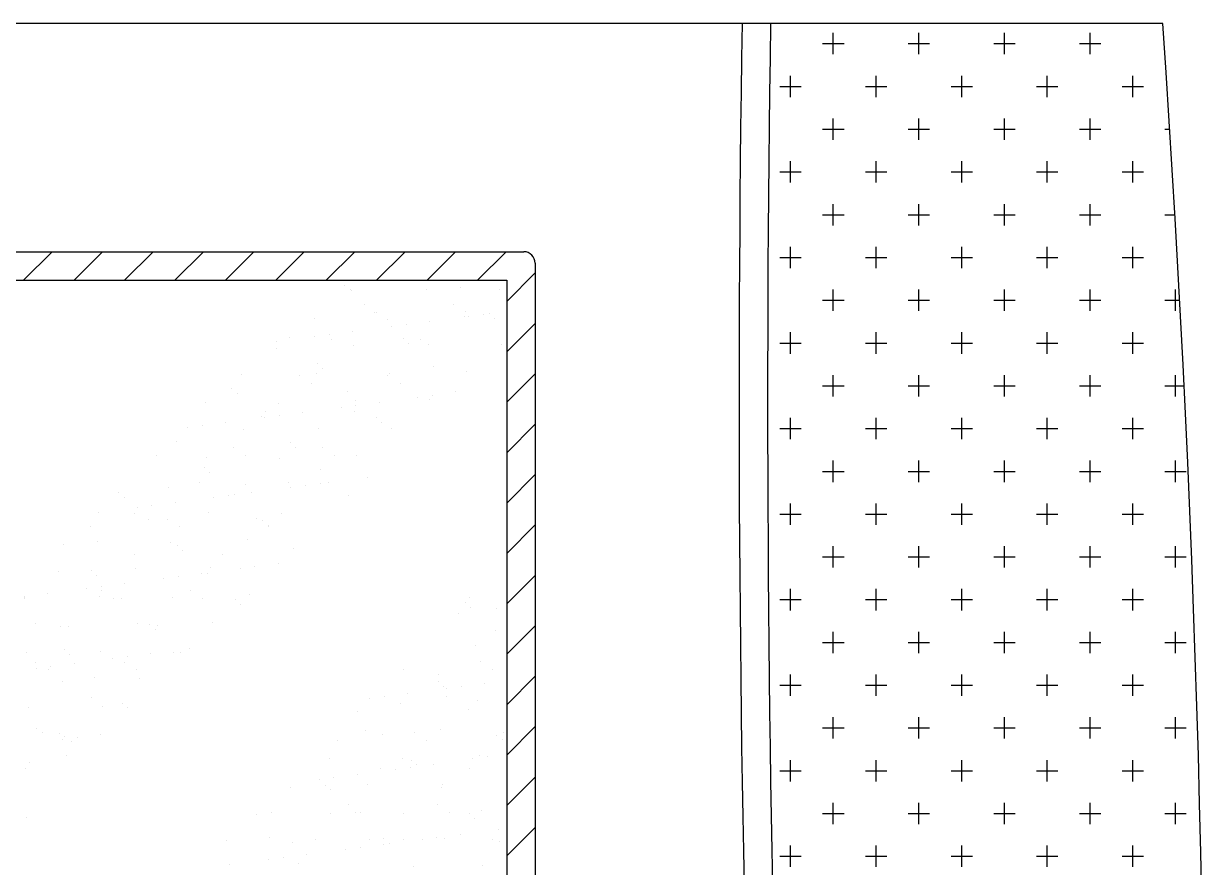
# Model space of a CAD drawing. Header units: inches. Extents: x 11.8 to 54.3, y 10.8 to 35.6.
# Drawn here: x 27.7533 to 28.0329, y 27.0708 to 27.2705 of the extents above; entities that cross this region are included whole.
import ezdxf

# ---------------------------------------------------------------- set-up
doc = ezdxf.new("R2010")
doc.units = ezdxf.units.IN
doc.header["$MEASUREMENT"] = 0
doc.layers.add('02', color=2, linetype='Continuous')

msp = doc.modelspace()

# ---------------------------------------------------------------- linework, layer by layer
at = {"layer": '02'}
for p, q in [((28.02281, 27.27054), (26.94281, 27.27054)), ((27.94485, 27.26327), (27.94485, 27.26833)), ((27.9651, 27.26327), (27.9651, 27.26833)), ((27.98535, 27.26327), (27.98535, 27.26833)), ((28.0056, 27.26327), (28.0056, 27.26833)), ((27.94232, 27.2658), (27.94738, 27.2658)), ((27.96257, 27.2658), (27.96763, 27.2658)), ((27.98282, 27.2658), (27.98788, 27.2658)), ((28.00307, 27.2658), (28.00813, 27.2658)), ((27.9322, 27.25568), (27.93726, 27.25568)), ((27.93473, 27.25314), (27.93473, 27.25821)), ((27.95245, 27.25568), (27.95751, 27.25568)), ((27.95498, 27.25314), (27.95498, 27.25821)), ((27.9727, 27.25568), (27.97776, 27.25568)), ((27.97523, 27.25314), (27.97523, 27.25821)), ((27.99295, 27.25568), (27.99801, 27.25568)), ((27.99548, 27.25314), (27.99548, 27.25821)), ((28.0132, 27.25568), (28.01826, 27.25568)), ((28.01573, 27.25314), (28.01573, 27.25821)), ((27.94485, 27.24302), (27.94485, 27.24808)), ((27.9651, 27.24302), (27.9651, 27.24808)), ((27.98535, 27.24302), (27.98535, 27.24808)), ((28.0056, 27.24302), (28.0056, 27.24808)), ((27.94232, 27.24555), (27.94738, 27.24555)), ((27.96257, 27.24555), (27.96763, 27.24555)), ((27.98282, 27.24555), (27.98788, 27.24555)), ((28.00307, 27.24555), (28.00813, 27.24555)), ((28.02332, 27.24555), (28.02446, 27.24555)), ((27.93473, 27.23289), (27.93473, 27.23796)), ((27.95498, 27.23289), (27.95498, 27.23796)), ((27.97523, 27.23289), (27.97523, 27.23796)), ((27.99548, 27.23289), (27.99548, 27.23796)), ((28.01573, 27.23289), (28.01573, 27.23796)), ((27.9322, 27.23543), (27.93726, 27.23543)), ((27.95245, 27.23543), (27.95751, 27.23543)), ((27.9727, 27.23543), (27.97776, 27.23543)), ((27.99295, 27.23543), (27.99801, 27.23543)), ((28.0132, 27.23543), (28.01826, 27.23543)), ((27.94485, 27.22277), (27.94485, 27.22783)), ((27.9651, 27.22277), (27.9651, 27.22783)), ((27.98535, 27.22277), (27.98535, 27.22783)), ((28.0056, 27.22277), (28.0056, 27.22783)), ((27.94232, 27.2253), (27.94738, 27.2253)), ((27.96257, 27.2253), (27.96763, 27.2253)), ((27.98282, 27.2253), (27.98788, 27.2253)), ((28.00307, 27.2253), (28.00813, 27.2253)), ((28.02332, 27.2253), (28.02569, 27.2253)), ((27.09401, 27.21654), (27.87161, 27.21654)), ((27.75326, 27.20979), (27.76001, 27.21654)), ((27.76519, 27.20979), (27.77194, 27.21654)), ((27.77713, 27.20979), (27.78388, 27.21654)), ((27.78906, 27.20979), (27.79581, 27.21654)), ((27.80099, 27.20979), (27.80774, 27.21654)), ((27.81292, 27.20979), (27.81967, 27.21654)), ((27.82486, 27.20979), (27.83161, 27.21654)), ((27.83679, 27.20979), (27.84354, 27.21654)), ((27.84872, 27.20979), (27.85547, 27.21654)), ((27.86065, 27.20979), (27.8674, 27.21654)), ((27.93473, 27.21264), (27.93473, 27.21771)), ((27.95498, 27.21264), (27.95498, 27.21771)), ((27.97523, 27.21264), (27.97523, 27.21771)), ((27.99548, 27.21264), (27.99548, 27.21771)), ((28.01573, 27.21264), (28.01573, 27.21771)), ((27.87431, 27.21384), (27.87431, 26.64279)), ((27.9322, 27.21518), (27.93726, 27.21518)), ((27.95245, 27.21518), (27.95751, 27.21518)), ((27.9727, 27.21518), (27.97776, 27.21518)), ((27.99295, 27.21518), (27.99801, 27.21518)), ((28.0132, 27.21518), (28.01826, 27.21518)), ((27.86756, 27.20476), (27.87431, 27.21151)), ((27.09806, 27.20979), (27.86756, 27.20979)), ((27.82926, 27.20864), (27.82926, 27.20864)), ((27.86756, 27.20979), (27.86756, 26.64684)), ((27.8305, 27.2075), (27.8305, 27.2075)), ((27.83085, 27.20736), (27.83085, 27.20736)), ((27.84852, 27.20759), (27.84852, 27.20759)), ((27.85667, 27.20804), (27.85667, 27.20804)), ((27.86579, 27.20751), (27.86579, 27.20751)), ((27.94485, 27.20252), (27.94485, 27.20758)), ((27.9651, 27.20252), (27.9651, 27.20758)), ((27.98535, 27.20252), (27.98535, 27.20758)), ((28.0056, 27.20252), (28.0056, 27.20758)), ((28.02585, 27.20252), (28.02585, 27.20758)), ((27.83402, 27.20407), (27.83402, 27.20407)), ((27.85504, 27.20411), (27.85504, 27.20411)), ((27.94232, 27.20505), (27.94738, 27.20505)), ((27.96257, 27.20505), (27.96763, 27.20505)), ((27.98282, 27.20505), (27.98788, 27.20505)), ((28.00307, 27.20505), (28.00813, 27.20505)), ((28.02332, 27.20505), (28.02683, 27.20505)), ((27.82215, 27.20069), (27.82215, 27.20069)), ((27.83638, 27.20212), (27.83638, 27.20212)), ((27.83687, 27.20226), (27.83687, 27.20226)), ((27.83942, 27.2006), (27.83942, 27.2006)), ((27.84932, 27.19999), (27.84932, 27.19999)), ((27.85765, 27.20126), (27.85765, 27.20126)), ((27.85789, 27.2023), (27.85789, 27.2023)), ((27.85848, 27.2012), (27.85848, 27.2012)), ((27.862, 27.20166), (27.862, 27.20166)), ((27.86339, 27.20188), (27.86339, 27.20188)), ((27.86463, 27.20074), (27.86463, 27.20074)), ((27.86749, 27.20239), (27.86749, 27.20239)), ((27.82566, 27.19688), (27.82566, 27.19688)), ((27.83115, 27.1976), (27.83115, 27.1976)), ((27.84032, 27.19881), (27.84032, 27.19881)), ((27.84383, 27.19927), (27.84383, 27.19927)), ((27.86756, 27.19283), (27.87431, 27.19958)), ((27.93473, 27.19239), (27.93473, 27.19746)), ((27.95498, 27.19239), (27.95498, 27.19746)), ((27.97523, 27.19239), (27.97523, 27.19746)), ((27.99548, 27.19239), (27.99548, 27.19746)), ((28.01573, 27.19239), (28.01573, 27.19746)), ((27.81298, 27.19521), (27.81298, 27.19521)), ((27.81608, 27.19619), (27.81608, 27.19619)), ((27.82215, 27.19642), (27.82215, 27.19642)), ((27.82609, 27.19569), (27.82609, 27.19569)), ((27.83128, 27.19436), (27.83128, 27.19436)), ((27.84309, 27.19596), (27.84309, 27.19596)), ((27.84434, 27.19482), (27.84434, 27.19482)), ((27.84711, 27.19573), (27.84711, 27.19573)), ((27.84895, 27.19458), (27.84895, 27.19458)), ((27.86622, 27.1945), (27.86622, 27.1945)), ((27.9322, 27.19493), (27.93726, 27.19493)), ((27.95245, 27.19493), (27.95751, 27.19493)), ((27.9727, 27.19493), (27.97776, 27.19493)), ((27.99295, 27.19493), (27.99801, 27.19493)), ((28.0132, 27.19493), (28.01826, 27.19493)), ((27.81305, 27.1937), (27.81305, 27.1937)), ((27.8228, 27.19004), (27.8228, 27.19004)), ((27.82405, 27.1889), (27.82405, 27.1889)), ((27.85021, 27.18944), (27.85021, 27.18944)), ((27.80491, 27.18745), (27.80491, 27.18745)), ((27.81845, 27.18713), (27.81845, 27.18713)), ((27.82258, 27.18768), (27.82258, 27.18768)), ((27.83947, 27.18717), (27.83947, 27.18717)), ((27.83985, 27.1876), (27.83985, 27.1876)), ((27.85808, 27.18825), (27.85808, 27.18825)), ((27.86756, 27.1809), (27.87431, 27.18765)), ((27.94485, 27.18227), (27.94485, 27.18733)), ((27.9651, 27.18227), (27.9651, 27.18733)), ((27.98535, 27.18227), (27.98535, 27.18733)), ((28.0056, 27.18227), (28.0056, 27.18733)), ((28.02585, 27.18227), (28.02585, 27.18733)), ((27.80251, 27.18411), (27.80251, 27.18411)), ((27.80376, 27.18297), (27.80376, 27.18297)), ((27.8213, 27.18532), (27.8213, 27.18532)), ((27.82992, 27.18351), (27.82992, 27.18351)), ((27.84232, 27.18536), (27.84232, 27.18536)), ((27.85554, 27.18334), (27.85554, 27.18334)), ((27.94232, 27.1848), (27.94738, 27.1848)), ((27.96257, 27.1848), (27.96763, 27.1848)), ((27.98282, 27.1848), (27.98788, 27.1848)), ((28.00307, 27.1848), (28.00813, 27.1848)), ((28.02332, 27.1848), (28.02786, 27.1848)), ((27.79621, 27.18078), (27.79621, 27.18078)), ((27.81347, 27.18069), (27.81347, 27.18069)), ((27.83171, 27.18135), (27.83171, 27.18135)), ((27.83188, 27.18022), (27.83188, 27.18022)), ((27.83737, 27.18094), (27.83737, 27.18094)), ((27.84654, 27.18215), (27.84654, 27.18215)), ((27.84937, 27.18158), (27.84937, 27.18158)), ((27.85005, 27.18261), (27.85005, 27.18261)), ((27.80963, 27.17759), (27.80963, 27.17759)), ((27.8102, 27.17737), (27.8102, 27.17737)), ((27.81052, 27.17875), (27.81052, 27.17875)), ((27.81371, 27.17783), (27.81371, 27.17783)), ((27.8192, 27.17855), (27.8192, 27.17855)), ((27.82837, 27.17976), (27.82837, 27.17976)), ((27.83154, 27.17879), (27.83154, 27.17879)), ((27.83664, 27.17736), (27.83664, 27.17736)), ((27.79203, 27.17497), (27.79203, 27.17497)), ((27.79554, 27.17544), (27.79554, 27.17544)), ((27.80103, 27.17616), (27.80103, 27.17616)), ((27.823, 27.17467), (27.823, 27.17467)), ((27.83788, 27.17622), (27.83788, 27.17622)), ((27.84027, 27.17459), (27.84027, 27.17459)), ((27.86756, 27.16897), (27.87431, 27.17572)), ((27.9322, 27.17468), (27.93726, 27.17468)), ((27.93473, 27.17214), (27.93473, 27.17721)), ((27.95245, 27.17468), (27.95751, 27.17468)), ((27.95498, 27.17214), (27.95498, 27.17721)), ((27.9727, 27.17468), (27.97776, 27.17468)), ((27.97523, 27.17214), (27.97523, 27.17721)), ((27.99295, 27.17468), (27.99801, 27.17468)), ((27.99548, 27.17214), (27.99548, 27.17721)), ((28.0132, 27.17468), (28.01826, 27.17468)), ((28.01573, 27.17214), (28.01573, 27.17721)), ((27.80533, 27.17445), (27.80533, 27.17445)), ((27.78934, 27.17167), (27.78934, 27.17167)), ((27.80288, 27.17019), (27.80288, 27.17019)), ((27.81635, 27.17143), (27.81635, 27.17143)), ((27.81759, 27.17029), (27.81759, 27.17029)), ((27.8239, 27.17023), (27.8239, 27.17023)), ((27.78471, 27.16834), (27.78471, 27.16834)), ((27.79663, 27.16777), (27.79663, 27.16777)), ((27.80573, 27.16838), (27.80573, 27.16838)), ((27.8139, 27.16769), (27.8139, 27.16769)), ((27.82675, 27.16842), (27.82675, 27.16842)), ((27.83213, 27.16835), (27.83213, 27.16835)), ((27.94485, 27.16202), (27.94485, 27.16708)), ((27.9651, 27.16202), (27.9651, 27.16708)), ((27.98535, 27.16202), (27.98535, 27.16708)), ((28.0056, 27.16202), (28.0056, 27.16708)), ((28.02585, 27.16202), (28.02585, 27.16708)), ((27.79606, 27.16551), (27.79606, 27.16551)), ((27.7973, 27.16437), (27.7973, 27.16437)), ((27.82346, 27.16491), (27.82346, 27.16491)), ((27.86756, 27.15703), (27.87431, 27.16378)), ((27.94232, 27.16455), (27.94738, 27.16455)), ((27.96257, 27.16455), (27.96763, 27.16455)), ((27.98282, 27.16455), (27.98788, 27.16455)), ((28.00307, 27.16455), (28.00813, 27.16455)), ((28.02332, 27.16455), (28.02838, 27.16455)), ((27.78753, 27.16079), (27.78753, 27.16079)), ((27.79495, 27.16181), (27.79495, 27.16181)), ((27.80576, 27.16144), (27.80576, 27.16144)), ((27.81597, 27.16185), (27.81597, 27.16185)), ((27.81642, 27.16071), (27.81642, 27.16071)), ((27.81994, 27.16117), (27.81994, 27.16117)), ((27.82343, 27.16167), (27.82343, 27.16167)), ((27.82542, 27.16189), (27.82542, 27.16189)), ((27.83459, 27.1631), (27.83459, 27.1631)), ((27.77576, 27.15958), (27.77576, 27.15958)), ((27.77701, 27.15844), (27.77701, 27.15844)), ((27.79825, 27.15832), (27.79825, 27.15832)), ((27.80177, 27.15878), (27.80177, 27.15878)), ((27.80317, 27.15899), (27.80317, 27.15899)), ((27.80726, 27.1595), (27.80726, 27.1595)), ((27.83018, 27.15876), (27.83018, 27.15876)), ((27.78008, 27.15592), (27.78008, 27.15592)), ((27.7836, 27.15639), (27.7836, 27.15639)), ((27.78909, 27.15711), (27.78909, 27.15711)), ((27.93473, 27.15189), (27.93473, 27.15696)), ((27.95498, 27.15189), (27.95498, 27.15696)), ((27.97523, 27.15189), (27.97523, 27.15696)), ((27.99548, 27.15189), (27.99548, 27.15696)), ((28.01573, 27.15189), (28.01573, 27.15696)), ((27.77092, 27.15472), (27.77092, 27.15472)), ((27.77939, 27.15454), (27.77939, 27.15454)), ((27.78288, 27.15306), (27.78288, 27.15306)), ((27.78731, 27.15325), (27.78731, 27.15325)), ((27.79706, 27.15476), (27.79706, 27.15476)), ((27.80833, 27.15329), (27.80833, 27.15329)), ((27.80989, 27.15283), (27.80989, 27.15283)), ((27.81432, 27.15468), (27.81432, 27.15468)), ((27.9322, 27.15443), (27.93726, 27.15443)), ((27.95245, 27.15443), (27.95751, 27.15443)), ((27.9727, 27.15443), (27.97776, 27.15443)), ((27.99295, 27.15443), (27.99801, 27.15443)), ((28.0132, 27.15443), (28.01826, 27.15443)), ((27.76914, 27.1514), (27.76914, 27.1514)), ((27.79016, 27.15144), (27.79016, 27.15144)), ((27.81113, 27.15169), (27.81113, 27.15169)), ((27.81118, 27.15148), (27.81118, 27.15148)), ((27.86756, 27.1451), (27.87431, 27.15185)), ((27.76259, 27.14714), (27.76259, 27.14714)), ((27.77069, 27.14786), (27.77069, 27.14786)), ((27.78795, 27.14778), (27.78795, 27.14778)), ((27.7896, 27.14691), (27.7896, 27.14691)), ((27.80618, 27.14844), (27.80618, 27.14844)), ((27.94485, 27.14177), (27.94485, 27.14683)), ((27.9651, 27.14177), (27.9651, 27.14683)), ((27.98535, 27.14177), (27.98535, 27.14683)), ((28.0056, 27.14177), (28.0056, 27.14683)), ((28.02585, 27.14177), (28.02585, 27.14683)), ((27.77938, 27.14487), (27.77938, 27.14487)), ((27.79084, 27.14577), (27.79084, 27.14577)), ((27.80041, 27.14491), (27.80041, 27.14491)), ((27.81701, 27.14631), (27.81701, 27.14631)), ((27.94232, 27.1443), (27.94738, 27.1443)), ((27.96257, 27.1443), (27.96763, 27.1443)), ((27.98282, 27.1443), (27.98788, 27.1443)), ((28.00307, 27.1443), (28.00813, 27.1443)), ((28.02332, 27.1443), (28.02838, 27.1443)), ((27.76931, 27.14098), (27.76931, 27.14098)), ((27.77981, 27.14153), (27.77981, 27.14153)), ((27.79748, 27.14176), (27.79748, 27.14176)), ((27.80448, 27.14166), (27.80448, 27.14166)), ((27.80799, 27.14212), (27.80799, 27.14212)), ((27.81348, 27.14284), (27.81348, 27.14284)), ((27.76158, 27.14088), (27.76158, 27.14088)), ((27.77055, 27.13984), (27.77055, 27.13984)), ((27.78631, 27.13927), (27.78631, 27.13927)), ((27.78982, 27.13973), (27.78982, 27.13973)), ((27.79531, 27.14045), (27.79531, 27.14045)), ((27.79672, 27.14039), (27.79672, 27.14039)), ((27.86756, 27.13317), (27.87431, 27.13992)), ((27.75897, 27.13567), (27.75897, 27.13567)), ((27.76814, 27.13688), (27.76814, 27.13688)), ((27.77165, 27.13734), (27.77165, 27.13734)), ((27.77174, 27.13631), (27.77174, 27.13631)), ((27.77714, 27.13806), (27.77714, 27.13806)), ((27.79276, 27.13635), (27.79276, 27.13635)), ((27.80661, 27.13543), (27.80661, 27.13543)), ((27.93473, 27.13164), (27.93473, 27.13671)), ((27.95498, 27.13164), (27.95498, 27.13671)), ((27.97523, 27.13164), (27.97523, 27.13671)), ((27.99548, 27.13164), (27.99548, 27.13671)), ((28.01573, 27.13164), (28.01573, 27.13671)), ((27.75344, 27.13463), (27.75344, 27.13463)), ((27.75348, 27.13495), (27.75348, 27.13495)), ((27.75357, 27.13446), (27.75357, 27.13446)), ((27.77111, 27.13486), (27.77111, 27.13486)), ((27.77459, 27.1345), (27.77459, 27.1345)), ((27.77642, 27.13446), (27.77642, 27.13446)), ((27.78838, 27.13477), (27.78838, 27.13477)), ((27.79561, 27.13454), (27.79561, 27.13454)), ((27.80343, 27.13423), (27.80343, 27.13423)), ((27.80468, 27.13309), (27.80468, 27.13309)), ((27.85785, 27.1334), (27.85785, 27.1334)), ((27.85867, 27.13465), (27.85867, 27.13465)), ((27.9322, 27.13418), (27.93726, 27.13418)), ((27.95245, 27.13418), (27.95751, 27.13418)), ((27.9727, 27.13418), (27.97776, 27.13418)), ((27.99295, 27.13418), (27.99801, 27.13418)), ((28.0132, 27.13418), (28.01826, 27.13418)), ((27.85604, 27.13097), (27.85604, 27.13097)), ((27.8591, 27.13226), (27.8591, 27.13226)), ((27.86521, 27.13218), (27.86521, 27.13218)), ((27.75613, 27.12854), (27.75613, 27.12854)), ((27.76201, 27.12787), (27.76201, 27.12787)), ((27.76382, 27.12793), (27.76382, 27.12793)), ((27.78024, 27.12853), (27.78024, 27.12853)), ((27.78314, 27.12831), (27.78314, 27.12831)), ((27.78439, 27.12717), (27.78439, 27.12717)), ((27.78484, 27.12797), (27.78484, 27.12797)), ((27.79791, 27.12875), (27.79791, 27.12875)), ((27.86756, 27.12124), (27.87431, 27.12799)), ((27.86497, 27.12688), (27.86497, 27.12688)), ((27.94485, 27.12152), (27.94485, 27.12658)), ((27.9651, 27.12152), (27.9651, 27.12658)), ((27.98535, 27.12152), (27.98535, 27.12658)), ((28.0056, 27.12152), (28.0056, 27.12658)), ((28.02585, 27.12152), (28.02585, 27.12658)), ((27.75387, 27.12162), (27.75387, 27.12162)), ((27.76285, 27.12238), (27.76285, 27.12238)), ((27.77154, 27.12185), (27.77154, 27.12185)), ((27.78336, 27.1214), (27.78336, 27.1214)), ((27.7888, 27.12177), (27.7888, 27.12177)), ((27.79026, 27.12178), (27.79026, 27.12178)), ((27.79253, 27.12261), (27.79253, 27.12261)), ((27.8602, 27.12322), (27.8602, 27.12322)), ((27.94232, 27.12405), (27.94738, 27.12405)), ((27.96257, 27.12405), (27.96763, 27.12405)), ((27.98282, 27.12405), (27.98788, 27.12405)), ((28.00307, 27.12405), (28.00813, 27.12405)), ((28.02332, 27.12405), (28.02838, 27.12405)), ((27.75617, 27.11937), (27.75617, 27.11937)), ((27.7641, 27.12124), (27.7641, 27.12124)), ((27.76519, 27.11901), (27.76519, 27.11901)), ((27.77436, 27.12022), (27.77436, 27.12022)), ((27.77719, 27.11941), (27.77719, 27.11941)), ((27.77788, 27.12068), (27.77788, 27.12068)), ((27.86128, 27.11956), (27.86128, 27.11956)), ((27.75619, 27.11783), (27.75619, 27.11783)), ((27.75902, 27.11756), (27.75902, 27.11756)), ((27.75971, 27.11829), (27.75971, 27.11829)), ((27.76997, 27.11586), (27.76997, 27.11586)), ((27.78004, 27.11759), (27.78004, 27.11759)), ((27.8431, 27.11771), (27.8431, 27.11771)), ((27.8515, 27.11655), (27.8515, 27.11655)), ((27.86412, 27.11775), (27.86412, 27.11775)), ((27.86756, 27.1093), (27.87431, 27.11605)), ((27.93473, 27.11139), (27.93473, 27.11646)), ((27.95498, 27.11139), (27.95498, 27.11646)), ((27.97523, 27.11139), (27.97523, 27.11646)), ((27.99548, 27.11139), (27.99548, 27.11646)), ((28.01573, 27.11139), (28.01573, 27.11646)), ((27.76243, 27.11486), (27.76243, 27.11486)), ((27.78066, 27.11552), (27.78066, 27.11552)), ((27.8514, 27.1148), (27.8514, 27.1148)), ((27.85264, 27.11366), (27.85264, 27.11366)), ((27.85326, 27.11313), (27.85326, 27.11313)), ((27.85678, 27.11359), (27.85678, 27.11359)), ((27.86226, 27.11431), (27.86226, 27.11431)), ((27.9322, 27.11393), (27.93726, 27.11393)), ((27.95245, 27.11393), (27.95751, 27.11393)), ((27.9727, 27.11393), (27.97776, 27.11393)), ((27.99295, 27.11393), (27.99801, 27.11393)), ((28.0132, 27.11393), (28.01826, 27.11393)), ((27.76927, 27.11103), (27.76927, 27.11103)), ((27.83509, 27.11074), (27.83509, 27.11074)), ((27.83861, 27.1112), (27.83861, 27.1112)), ((27.84409, 27.11192), (27.84409, 27.11192)), ((27.85335, 27.11118), (27.85335, 27.11118)), ((27.86063, 27.11022), (27.86063, 27.11022)), ((27.75429, 27.10862), (27.75429, 27.10862)), ((27.77196, 27.10884), (27.77196, 27.10884)), ((27.77669, 27.1097), (27.77669, 27.1097)), ((27.77793, 27.10856), (27.77793, 27.10856)), ((27.83235, 27.10773), (27.83235, 27.10773)), ((27.8424, 27.10956), (27.8424, 27.10956)), ((27.85851, 27.10828), (27.85851, 27.10828)), ((27.94485, 27.10127), (27.94485, 27.10633)), ((27.9651, 27.10127), (27.9651, 27.10633)), ((27.98535, 27.10127), (27.98535, 27.10633)), ((28.0056, 27.10127), (28.0056, 27.10633)), ((28.02585, 27.10127), (28.02585, 27.10633)), ((27.7564, 27.10378), (27.7564, 27.10378)), ((27.75764, 27.10264), (27.75764, 27.10264)), ((27.76163, 27.10247), (27.76163, 27.10247)), ((27.76286, 27.10186), (27.76286, 27.10186)), ((27.77142, 27.10235), (27.77142, 27.10235)), ((27.83426, 27.10331), (27.83426, 27.10331)), ((27.83822, 27.10235), (27.83822, 27.10235)), ((27.84571, 27.10262), (27.84571, 27.10262)), ((27.85193, 27.10354), (27.85193, 27.10354)), ((27.86523, 27.10212), (27.86523, 27.10212)), ((27.86673, 27.10266), (27.86673, 27.10266)), ((27.86756, 27.09737), (27.87431, 27.10412)), ((27.94232, 27.1038), (27.94738, 27.1038)), ((27.96257, 27.1038), (27.96763, 27.1038)), ((27.98282, 27.1038), (27.98788, 27.1038)), ((28.00307, 27.1038), (28.00813, 27.1038)), ((28.02332, 27.1038), (28.02838, 27.1038)), ((27.76242, 27.10117), (27.76242, 27.10117)), ((27.76447, 27.10065), (27.76447, 27.10065)), ((27.76593, 27.10163), (27.76593, 27.10163)), ((27.82753, 27.10077), (27.82753, 27.10077)), ((27.84855, 27.10081), (27.84855, 27.10081)), ((27.86647, 27.10098), (27.86647, 27.10098)), ((27.76351, 27.09726), (27.76351, 27.09726)), ((27.82555, 27.09664), (27.82555, 27.09664)), ((27.84282, 27.09655), (27.84282, 27.09655)), ((27.85949, 27.09647), (27.85949, 27.09647)), ((27.86105, 27.09721), (27.86105, 27.09721)), ((27.863, 27.09693), (27.863, 27.09693)), ((27.93473, 27.09114), (27.93473, 27.09621)), ((27.95498, 27.09114), (27.95498, 27.09621)), ((27.97523, 27.09114), (27.97523, 27.09621)), ((27.99548, 27.09114), (27.99548, 27.09621)), ((28.01573, 27.09114), (28.01573, 27.09621)), ((27.7537, 27.09409), (27.7537, 27.09409)), ((27.75472, 27.09561), (27.75472, 27.09561)), ((27.83778, 27.09424), (27.83778, 27.09424)), ((27.84132, 27.09408), (27.84132, 27.09408)), ((27.84483, 27.09454), (27.84483, 27.09454)), ((27.84494, 27.0962), (27.84494, 27.0962)), ((27.84618, 27.09506), (27.84618, 27.09506)), ((27.85032, 27.09526), (27.85032, 27.09526)), ((27.8588, 27.09428), (27.8588, 27.09428)), ((27.9322, 27.09368), (27.93726, 27.09368)), ((27.95245, 27.09368), (27.95751, 27.09368)), ((27.9727, 27.09368), (27.97776, 27.09368)), ((27.99295, 27.09368), (27.99801, 27.09368)), ((28.0132, 27.09368), (28.01826, 27.09368)), ((27.82315, 27.09169), (27.82315, 27.09169)), ((27.82666, 27.09215), (27.82666, 27.09215)), ((27.83215, 27.09287), (27.83215, 27.09287)), ((27.86756, 27.08544), (27.87431, 27.09219)), ((27.81645, 27.08965), (27.81645, 27.08965)), ((27.82465, 27.09027), (27.82465, 27.09027)), ((27.82589, 27.08913), (27.82589, 27.08913)), ((27.83468, 27.09031), (27.83468, 27.09031)), ((27.85206, 27.08968), (27.85206, 27.08968)), ((27.85235, 27.09053), (27.85235, 27.09053)), ((27.83014, 27.08568), (27.83014, 27.08568)), ((27.85116, 27.08572), (27.85116, 27.08572)), ((27.94485, 27.08102), (27.94485, 27.08608)), ((27.9651, 27.08102), (27.9651, 27.08608)), ((27.98535, 27.08102), (27.98535, 27.08608)), ((28.0056, 27.08102), (28.0056, 27.08608)), ((28.02585, 27.08102), (28.02585, 27.08608)), ((27.75398, 27.08258), (27.75398, 27.08258)), ((27.80831, 27.08341), (27.80831, 27.08341)), ((27.81196, 27.08383), (27.81196, 27.08383)), ((27.82598, 27.08363), (27.82598, 27.08363)), ((27.83176, 27.08375), (27.83176, 27.08375)), ((27.83298, 27.08387), (27.83298, 27.08387)), ((27.84325, 27.08355), (27.84325, 27.08355)), ((27.85401, 27.0839), (27.85401, 27.0839)), ((27.85877, 27.08352), (27.85877, 27.08352)), ((27.86002, 27.08238), (27.86002, 27.08238)), ((27.86148, 27.08421), (27.86148, 27.08421)), ((27.94232, 27.08355), (27.94738, 27.08355)), ((27.96257, 27.08355), (27.96763, 27.08355)), ((27.98282, 27.08355), (27.98788, 27.08355)), ((28.00307, 27.08355), (28.00813, 27.08355)), ((28.02332, 27.08355), (28.02838, 27.08355)), ((27.86571, 27.07981), (27.86571, 27.07981)), ((27.86756, 27.07351), (27.87431, 27.08026)), ((27.80119, 27.07726), (27.80119, 27.07726)), ((27.81147, 27.07783), (27.81147, 27.07783)), ((27.81688, 27.07665), (27.81688, 27.07665)), ((27.82221, 27.0773), (27.82221, 27.0773)), ((27.83511, 27.0773), (27.83511, 27.0773)), ((27.83848, 27.0776), (27.83848, 27.0776)), ((27.84323, 27.07734), (27.84323, 27.07734)), ((27.84754, 27.07742), (27.84754, 27.07742)), ((27.85105, 27.07788), (27.85105, 27.07788)), ((27.85278, 27.07753), (27.85278, 27.07753)), ((27.85654, 27.07861), (27.85654, 27.07861)), ((27.86425, 27.07738), (27.86425, 27.07738)), ((27.86589, 27.077), (27.86589, 27.077)), ((27.82937, 27.07503), (27.82937, 27.07503)), ((27.83288, 27.07549), (27.83288, 27.07549)), ((27.83837, 27.07621), (27.83837, 27.07621)), ((27.83973, 27.07646), (27.83973, 27.07646)), ((27.93473, 27.07089), (27.93473, 27.07596)), ((27.95498, 27.07089), (27.95498, 27.07596)), ((27.97523, 27.07089), (27.97523, 27.07596)), ((27.99548, 27.07089), (27.99548, 27.07596)), ((28.01573, 27.07089), (28.01573, 27.07596)), ((27.80203, 27.07143), (27.80203, 27.07143)), ((27.8112, 27.07264), (27.8112, 27.07264)), ((27.81472, 27.0731), (27.81472, 27.0731)), ((27.81819, 27.07167), (27.81819, 27.07167)), ((27.8202, 27.07382), (27.8202, 27.07382)), ((27.8456, 27.07107), (27.8456, 27.07107)), ((27.8619, 27.0712), (27.8619, 27.0712)), ((27.9322, 27.07343), (27.93726, 27.07343)), ((27.95245, 27.07343), (27.95751, 27.07343)), ((27.9727, 27.07343), (27.97776, 27.07343)), ((27.99295, 27.07343), (27.99801, 27.07343)), ((28.0132, 27.07343), (28.01826, 27.07343))]:
    msp.add_line(p, q, dxfattribs=at)
for centre, radius, start, end in [((33.61613, 27.18165), 5.69358, 179.10552, 184.3619), ((33.61613, 27.18165), 5.68683, 179.10446, 184.36235), ((23.79443, 26.97849), 4.23846, 353.95428, 3.95104), ((27.87161, 27.21384), 0.0027, 0, 90)]:
    msp.add_arc(centre, radius, start, end, dxfattribs=at)

doc.saveas('drawing.dxf')
